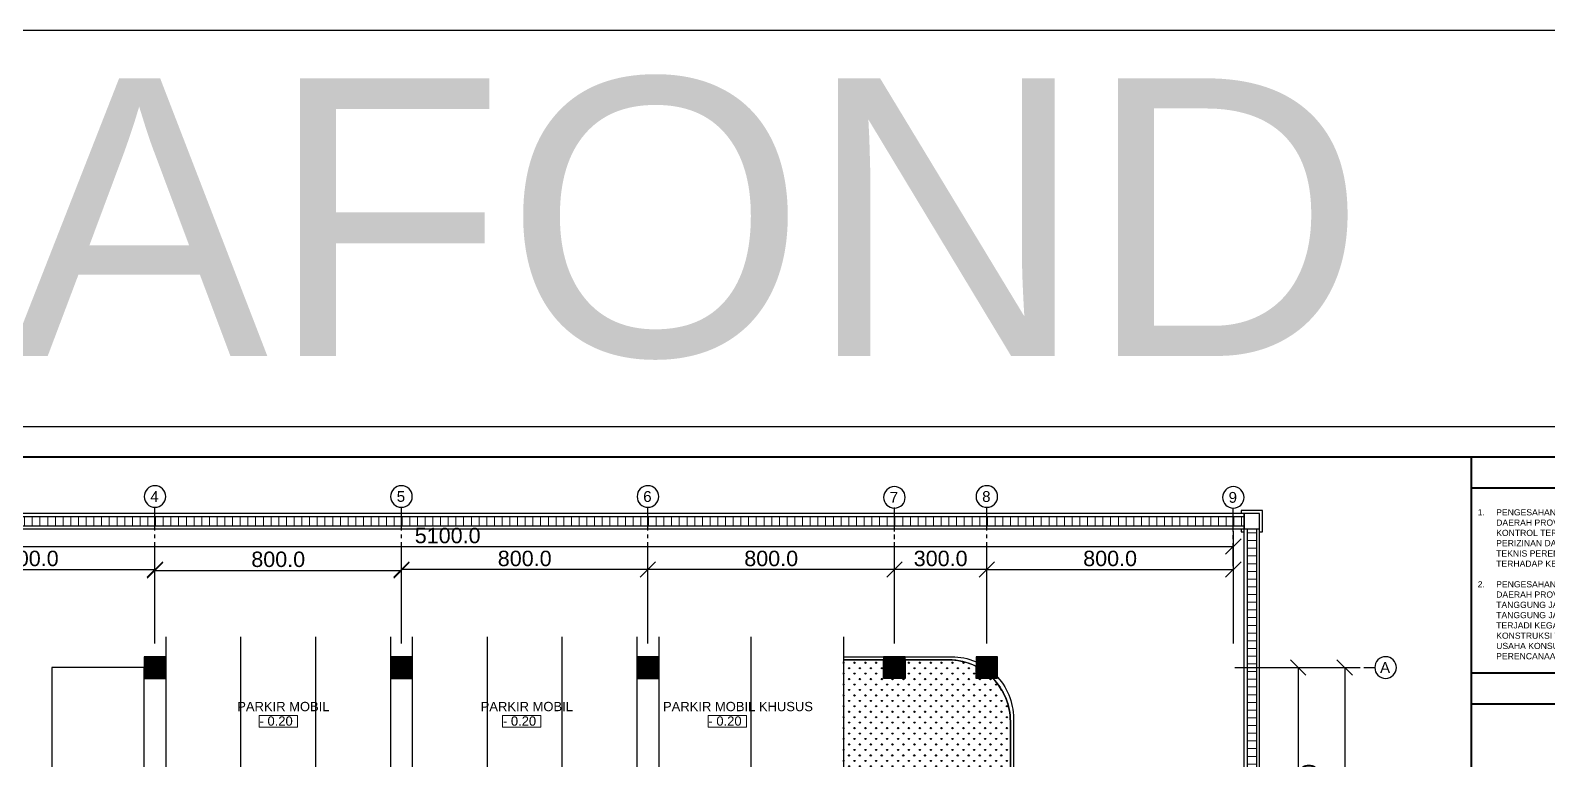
# Model space of a CAD drawing. Header units: inches. Extents: x 249 to 1192, y -18 to 440.
# Drawn here: x 359.44 to 408.69, y 269.68 to 293.34 of the extents above; entities that cross this region are included whole.
import ezdxf
from ezdxf.enums import TextEntityAlignment as Align

# ---------------------------------------------------------------- set-up
doc = ezdxf.new("R2010")
doc.units = ezdxf.units.IN
doc.header["$MEASUREMENT"] = 0
doc.linetypes.add('CENTER2', pattern=[1.125, 0.75, -0.125, 0.125, -0.125])
for name, color, linetype, lineweight in [('ARSIR BETON', 8, 'Continuous', 0), ('DIMENSI', 85, 'Continuous', 20), ('DINDING2', 137, 'Continuous', 20), ('GRS KOP', 1, 'Continuous', 40), ('KOP', 7, 'Continuous', 20), ('TEXT (KET. RUANG)', 7, 'Continuous', 5), ('TEXT (KETERANGAN)', 7, 'Continuous', 25)]:
    doc.layers.add(name, color=color, linetype=linetype, lineweight=lineweight)
for name, color, linetype in [('AS', 15, 'CENTER2'), ('KANSTEEN', 204, 'Continuous'), ('KENDARAAN', 9, 'Continuous'), ('KOLOM', 5, 'Continuous'), ('RUMPUT', 86, 'Continuous'), ('SALURAN', 117, 'Continuous')]:
    doc.layers.add(name, color=color, linetype=linetype)
doc.styles.add('S', font='SIMPLEX', dxfattribs={"width": 1.1})
doc.styles.get("Standard").update_dxf_attribs({"font": 'arial.ttf'})
doc.dimstyles.new('UK. GDG PERTEMUAN', dxfattribs={"dimtxt": 0.5, "dimasz": 0.5, "dimexe": 0.5, "dimexo": 0.05, "dimgap": 0.1, "dimtad": 2, "dimdec": 0, "dimlfac": 100, "dimzin": 0, "dimdsep": 46, "dimtxsty": 'Standard', "dimblk": 'OBLIQUE', "dimcen": 0.09, "dimclrd": 8, "dimclre": 256, "dimclrt": 256, "dimadec": 0, "dimazin": 0, "dimtfac": 1, "dimtdec": 0, "dimtofl": 0, "dimtmove": 0, "dimatfit": 3, "dimldrblk": 'OBLIQUE', "dimfxl": 0, "dimtolj": 1, "dimtzin": 0, "dimarcsym": 0})

# ---------------------------------------------------------------- blocks, each defined once
blk = doc.blocks.new('K1')
at = {"layer": 'ARSIR BETON'}
h = blk.add_hatch(dxfattribs=at)
h.set_pattern_fill('ANSI37', color=256, scale=0.15, style=0)
h.set_pattern_definition([(45, (258.37489, 277.120751), (-0.01325825, 0.01325825), []), (135, (258.37489, 277.120751), (-0.01325825, -0.01325825), [])])
h.paths.add_polyline_path([(259.125, 277.171), (259.125, 277.871), (258.425, 277.871), (258.425, 277.171)])
at = {"layer": 'KOLOM'}
blk.add_lwpolyline([(258.425, 277.171), (259.125, 277.171), (259.125, 277.871), (258.425, 277.871)], close=True, dxfattribs=at)
for points in [[(258.725, 277.571), (258.825, 277.471)], [(258.725, 277.471), (258.825, 277.571)]]:
    blk.add_lwpolyline(points, dxfattribs=at)
blk = doc.blocks.new('_Oblique')
at = {"color": 0, "linetype": 'ByBlock', "lineweight": -2}
blk.add_line((-0.5, -0.5), (0.5, 0.5), dxfattribs=at)
blk = doc.blocks.new('*D476')
at = {"layer": 'DEFPOINTS', "color": 0}
for p in [(363.487, 275.845), (355.487, 273.39), (363.487, 273.39)]:
    blk.add_point(p, dxfattribs=at)
at = {"layer": 'DIMENSI', "lineweight": -2}
for p, q in [((355.487, 273.44), (355.487, 276.345)), ((363.487, 273.44), (363.487, 276.345))]:
    blk.add_line(p, q, dxfattribs=at)
at = {"layer": 'DIMENSI', "color": 8, "lineweight": -2}
blk.add_line((355.487, 275.845), (363.487, 275.845), dxfattribs=at)
at = {"layer": 'DIMENSI', "color": 8, "lineweight": -2, "xscale": 0.5, "yscale": 0.5, "zscale": 0.5, "rotation": 180}
blk.add_blockref('_Oblique', (355.487, 275.845), dxfattribs=at)
at = {"layer": 'DIMENSI', "color": 8, "lineweight": -2, "xscale": 0.5, "yscale": 0.5, "zscale": 0.5}
blk.add_blockref('_Oblique', (363.487, 275.845), dxfattribs=at)
at = {"layer": 'DIMENSI', "insert": (359.487, 276.2), "char_height": 0.5, "attachment_point": 5}
blk.add_mtext('\\A1;800.0', dxfattribs=at)
blk = doc.blocks.new('*D477')
at = {"layer": 'DEFPOINTS', "color": 0}
for p in [(371.487, 275.817), (363.487, 273.39), (371.487, 273.39)]:
    blk.add_point(p, dxfattribs=at)
at = {"layer": 'DIMENSI', "lineweight": -2}
for p, q in [((363.487, 273.44), (363.487, 276.317)), ((371.487, 273.44), (371.487, 276.317))]:
    blk.add_line(p, q, dxfattribs=at)
at = {"layer": 'DIMENSI', "color": 8, "lineweight": -2}
blk.add_line((363.487, 275.817), (371.487, 275.817), dxfattribs=at)
at = {"layer": 'DIMENSI', "color": 8, "lineweight": -2, "xscale": 0.5, "yscale": 0.5, "zscale": 0.5, "rotation": 180}
blk.add_blockref('_Oblique', (363.487, 275.817), dxfattribs=at)
at = {"layer": 'DIMENSI', "color": 8, "lineweight": -2, "xscale": 0.5, "yscale": 0.5, "zscale": 0.5}
blk.add_blockref('_Oblique', (371.487, 275.817), dxfattribs=at)
at = {"layer": 'DIMENSI', "insert": (367.487, 276.172), "char_height": 0.5, "attachment_point": 5}
blk.add_mtext('\\A1;800.0', dxfattribs=at)
blk = doc.blocks.new('*D478')
at = {"layer": 'DEFPOINTS', "color": 0}
for p in [(379.487, 275.845), (379.487, 273.39), (387.487, 273.39)]:
    blk.add_point(p, dxfattribs=at)
at = {"layer": 'DIMENSI', "lineweight": -2}
for p, q in [((379.487, 273.44), (379.487, 276.345)), ((387.487, 273.44), (387.487, 276.345))]:
    blk.add_line(p, q, dxfattribs=at)
at = {"layer": 'DIMENSI', "color": 8, "lineweight": -2}
blk.add_line((387.487, 275.845), (379.487, 275.845), dxfattribs=at)
at = {"layer": 'DIMENSI', "color": 8, "lineweight": -2, "xscale": 0.5, "yscale": 0.5, "zscale": 0.5, "rotation": 180}
blk.add_blockref('_Oblique', (379.487, 275.845), dxfattribs=at)
at = {"layer": 'DIMENSI', "color": 8, "lineweight": -2, "xscale": 0.5, "yscale": 0.5, "zscale": 0.5}
blk.add_blockref('_Oblique', (387.487, 275.845), dxfattribs=at)
at = {"layer": 'DIMENSI', "insert": (383.487, 276.2), "char_height": 0.5, "attachment_point": 5}
blk.add_mtext('\\A1;800.0', dxfattribs=at)
blk = doc.blocks.new('*D479')
at = {"layer": 'DEFPOINTS', "color": 0}
for p in [(371.487, 275.845), (371.487, 273.39), (379.487, 273.39)]:
    blk.add_point(p, dxfattribs=at)
at = {"layer": 'DIMENSI', "lineweight": -2}
for p, q in [((371.487, 273.44), (371.487, 276.345)), ((379.487, 273.44), (379.487, 276.345))]:
    blk.add_line(p, q, dxfattribs=at)
at = {"layer": 'DIMENSI', "color": 8, "lineweight": -2}
blk.add_line((379.487, 275.845), (371.487, 275.845), dxfattribs=at)
at = {"layer": 'DIMENSI', "color": 8, "lineweight": -2, "xscale": 0.5, "yscale": 0.5, "zscale": 0.5, "rotation": 180}
blk.add_blockref('_Oblique', (371.487, 275.845), dxfattribs=at)
at = {"layer": 'DIMENSI', "color": 8, "lineweight": -2, "xscale": 0.5, "yscale": 0.5, "zscale": 0.5}
blk.add_blockref('_Oblique', (379.487, 275.845), dxfattribs=at)
at = {"layer": 'DIMENSI', "insert": (375.487, 276.2), "char_height": 0.5, "attachment_point": 5}
blk.add_mtext('\\A1;800.0', dxfattribs=at)
blk = doc.blocks.new('*D480')
at = {"layer": 'DEFPOINTS', "color": 0}
for p in [(398.487, 275.845), (390.487, 273.39), (398.487, 273.39)]:
    blk.add_point(p, dxfattribs=at)
at = {"layer": 'DIMENSI', "lineweight": -2}
for p, q in [((390.487, 273.44), (390.487, 276.345)), ((398.487, 273.44), (398.487, 276.345))]:
    blk.add_line(p, q, dxfattribs=at)
at = {"layer": 'DIMENSI', "color": 8, "lineweight": -2}
blk.add_line((390.487, 275.845), (398.487, 275.845), dxfattribs=at)
at = {"layer": 'DIMENSI', "color": 8, "lineweight": -2, "xscale": 0.5, "yscale": 0.5, "zscale": 0.5, "rotation": 180}
blk.add_blockref('_Oblique', (390.487, 275.845), dxfattribs=at)
at = {"layer": 'DIMENSI', "color": 8, "lineweight": -2, "xscale": 0.5, "yscale": 0.5, "zscale": 0.5}
blk.add_blockref('_Oblique', (398.487, 275.845), dxfattribs=at)
at = {"layer": 'DIMENSI', "insert": (394.487, 276.2), "char_height": 0.5, "attachment_point": 5}
blk.add_mtext('\\A1;800.0', dxfattribs=at)
blk = doc.blocks.new('*D482')
at = {"layer": 'DEFPOINTS', "color": 0}
for p in [(387.487, 275.845), (387.487, 273.39), (390.487, 273.39)]:
    blk.add_point(p, dxfattribs=at)
at = {"layer": 'DIMENSI', "lineweight": -2}
for p, q in [((387.487, 273.44), (387.487, 276.345)), ((390.487, 273.44), (390.487, 276.345))]:
    blk.add_line(p, q, dxfattribs=at)
at = {"layer": 'DIMENSI', "color": 8, "lineweight": -2}
blk.add_line((390.487, 275.845), (387.487, 275.845), dxfattribs=at)
at = {"layer": 'DIMENSI', "color": 8, "lineweight": -2, "xscale": 0.5, "yscale": 0.5, "zscale": 0.5, "rotation": 180}
blk.add_blockref('_Oblique', (387.487, 275.845), dxfattribs=at)
at = {"layer": 'DIMENSI', "color": 8, "lineweight": -2, "xscale": 0.5, "yscale": 0.5, "zscale": 0.5}
blk.add_blockref('_Oblique', (390.487, 275.845), dxfattribs=at)
at = {"layer": 'DIMENSI', "insert": (388.987, 276.2), "char_height": 0.5, "attachment_point": 5}
blk.add_mtext('\\A1;300.0', dxfattribs=at)
blk = doc.blocks.new('NAV')
blk.add_circle((0, -0.4), 0.35)
at = {"style": 'S', "width": 0.75, "flags": 4}
blk.add_attdef('AV', text='', height=0.3, dxfattribs=at).set_placement((0, -0.4), align=Align.MIDDLE)
blk = doc.blocks.new('*D483')
at = {"layer": 'DEFPOINTS', "color": 0}
for p in [(398.487, 276.589), (347.487, 274.94), (398.487, 274.893)]:
    blk.add_point(p, dxfattribs=at)
at = {"layer": 'DIMENSI', "lineweight": -2}
for p, q in [((347.487, 274.99), (347.487, 277.089)), ((398.487, 274.943), (398.487, 277.089))]:
    blk.add_line(p, q, dxfattribs=at)
at = {"layer": 'DIMENSI', "color": 8, "lineweight": -2}
blk.add_line((347.487, 276.589), (398.487, 276.589), dxfattribs=at)
at = {"layer": 'DIMENSI', "color": 8, "lineweight": -2, "xscale": 0.5, "yscale": 0.5, "zscale": 0.5, "rotation": 180}
blk.add_blockref('_Oblique', (347.487, 276.589), dxfattribs=at)
at = {"layer": 'DIMENSI', "color": 8, "lineweight": -2, "xscale": 0.5, "yscale": 0.5, "zscale": 0.5}
blk.add_blockref('_Oblique', (398.487, 276.589), dxfattribs=at)
at = {"layer": 'DIMENSI', "insert": (372.987, 276.944), "char_height": 0.5, "attachment_point": 5}
blk.add_mtext('\\A1;5100.0', dxfattribs=at)
blk = doc.blocks.new('*D484')
at = {"layer": 'DEFPOINTS', "color": 0}
for p in [(398.486, 272.663), (398.486, 264.663), (400.59, 264.663)]:
    blk.add_point(p, dxfattribs=at)
at = {"layer": 'DIMENSI', "lineweight": -2}
for p, q in [((398.536, 272.663), (401.09, 272.663)), ((398.536, 264.663), (401.09, 264.663))]:
    blk.add_line(p, q, dxfattribs=at)
at = {"layer": 'DIMENSI', "color": 8, "lineweight": -2}
blk.add_line((400.59, 272.663), (400.59, 264.663), dxfattribs=at)
at = {"layer": 'DIMENSI', "color": 8, "lineweight": -2, "xscale": 0.5, "yscale": 0.5, "zscale": 0.5}
for p, rotation in [((400.59, 272.663), 90), ((400.59, 264.663), 270)]:
    blk.add_blockref('_Oblique', p, dxfattribs=dict(at, rotation=rotation))
at = {"layer": 'DIMENSI', "insert": (400.945, 268.663), "char_height": 0.5, "attachment_point": 5, "rotation": 90}
blk.add_mtext('\\A1;800.0', dxfattribs=at)
blk = doc.blocks.new('*D488')
at = {"layer": 'DEFPOINTS', "color": 0}
for p in [(399.813, 272.663), (399.813, 246.238), (402.1, 246.238)]:
    blk.add_point(p, dxfattribs=at)
at = {"layer": 'DIMENSI', "lineweight": -2}
for p, q in [((399.863, 272.663), (402.6, 272.663)), ((399.863, 246.238), (402.6, 246.238))]:
    blk.add_line(p, q, dxfattribs=at)
at = {"layer": 'DIMENSI', "color": 8, "lineweight": -2}
blk.add_line((402.1, 272.663), (402.1, 246.238), dxfattribs=at)
at = {"layer": 'DIMENSI', "color": 8, "lineweight": -2, "xscale": 0.5, "yscale": 0.5, "zscale": 0.5}
for p, rotation in [((402.1, 272.663), 90), ((402.1, 246.238), 270)]:
    blk.add_blockref('_Oblique', p, dxfattribs=dict(at, rotation=rotation))
at = {"layer": 'DIMENSI', "insert": (402.455, 259.451), "char_height": 0.5, "attachment_point": 5, "rotation": 90}
blk.add_mtext('\\A1;2790', dxfattribs=at)
blk = doc.blocks.new('KOP-ARS')
at = {"layer": 'GRS KOP'}
for p, q in [((83, 54), (1, 54)), ((73, 1), (73, 54)), ((73, 53), (83, 53)), ((73, 47), (83, 47)), ((73, 46), (83, 46))]:
    blk.add_line(p, q, dxfattribs=at)
at = {"layer": 'KOP'}
blk.add_lwpolyline([(0, 0), (84, 0), (84, 55), (0, 55)], close=True, dxfattribs=at)
at = {"layer": 'KOP', "insert": (73.2, 49.875), "char_height": 0.2, "width": 9.6, "attachment_point": 4}
blk.add_mtext('\\pi-0.6,l0.6,t0.6;1.^IPENGESAHAN  DINAS PERUMAHAN DAN GEDUNG PEMERINTAH DAERAH PROVINSI DKI JAKARTA ADALAH HANYA SEBATAS KONTROL TERHADAP KESESUAIAN DENGAN REGULASI PERIZINAN DAN PEMENUHAN TERHADAP STANDAR DAN KAIDAH TEKNIS PERENCANAAN YANG BERLAKU, SERTA PEMENUHAN TERHADAP KEBUTUHAN FUNGSI BANGUNAN.\\P\\P2.^IPENGESAHAN  DINAS PERUMAHAN DAN GEDUNG PEMERINTAH DAERAH PROVINSI DKI JAKARTA, TIDAK MEMINDAHKAN TANGGUNG JAWAB PROFESI SEBAGAI KONSULTAN PERENCANA. TANGGUNG JAWAB PROFESI DAN RESIKO SANKSI APABILA TERJADI KEGAGALAN BANGUNAN ATAU KEGAGALAN PEKERJAAN KONSTRUKSI TETAP MELEKAT PADA TENAGA AHLI DAN BADAN USAHA KONSULTAN PERENCANA YANG MEMBUAT PRODUK PERENCANAAN.', dxfattribs=at)
at = {"layer": 'KOP'}
for tag, height, p in [('SUKMA', 0.2, (78, 9.9)), ('1:100', 0.25, (81.3, 5.5)), ('1:100', 0.25, (81.3, 4.9)), ('1:100', 0.25, (81.3, 4.3)), ('AR-01', 0.35, (78.15, 2.7)), ('10', 0.35, (81.3, 2.7)), ('2012', 0.35, (81.3, 1.7))]:
    blk.add_attdef(tag, text='', height=height, dxfattribs=at).set_placement(p, align=Align.MIDDLE)
for p in [(73.7, 5.325), (73.7, 4.725), (73.7, 4.125)]:
    blk.add_attdef('-', p, '', height=0.35, dxfattribs=at)

msp = doc.modelspace()

# ---------------------------------------------------------------- hatches: boundary and pattern name
at = {"layer": 'DINDING2'}
h = msp.add_hatch(dxfattribs=at)
h.set_pattern_fill('_USER', color=23, scale=0.25, angle=90, style=0, pattern_type=0)
h.set_pattern_definition([(90, (362.00455, 277.2629), (-0.25, 2e-17), [])])
h.paths.add_polyline_path([(345.5368, 277.5629), (345.5368, 277.2629), (398.8363, 277.2629), (398.8363, 277.5629)])
h = msp.add_hatch(dxfattribs=at)
h.set_pattern_fill('_USER', color=23, scale=0.25, angle=90, style=0, pattern_type=0)
h.set_pattern_definition([(4e-15, (398.9373, 258.2822), (2e-17, -0.25), [])])
h.paths.add_polyline_path([(398.9368, 256.3139), (399.2373, 256.3139), (399.2373, 277.1624), (398.9363, 277.1624)])
at = {"layer": 'RUMPUT'}
h = msp.add_hatch(dxfattribs=at)
h.set_pattern_fill('GRASS', color=256, scale=0.25, style=0)
h.set_pattern_definition([(90, (385.83627, 264.31341), (-0.1767767, 0.1767767), [0.046875, -0.3066784]), (45, (385.83627, 264.3134), (-0.176777, 0.176777), [0.046875, -0.203125]), (135, (385.83627, 264.3134), (-0.176777, -0.176777), [0.046875, -0.203125])])
h.paths.add_polyline_path([(389.0608, 268.6629), (389.0608, 264.3134), (390.1363, 264.3134), (390.1363, 265.0134), (390.8363, 265.0134), (390.8363, 264.3134), (391.2505, 264.3134), (391.2505, 270.9129, 0.1964078), (390.6783, 272.3134), (390.1363, 272.3134), (390.1363, 272.7061, 0.1152104), (389.2505, 272.9129), (387.8363, 272.9129), (387.8363, 272.3134), (387.1363, 272.3134), (387.1363, 272.9129), (385.8363, 272.9129), (385.8363, 268.7879), (387.5613, 268.7879), (387.6113, 268.7879), (387.6113, 268.6629)])

# ---------------------------------------------------------------- linework, layer by layer
msp.add_lwpolyline([(333.2179, 280.4885), (417.2179, 280.4885), (417.2179, 293.3359), (333.2179, 293.3359)], close=True)
msp.add_lwpolyline([(363.8365, 273.6629), (363.8365, 268.7379)])
at = {"layer": 'AS'}
for points in [[(363.4865, 275.9813), (363.4865, 277.8622)], [(371.4865, 275.9813), (371.4865, 277.8622)], [(379.4865, 275.9813), (379.4865, 277.8622)], [(387.486, 275.9813), (387.486, 277.8622)], [(387.4865, 275.9535), (387.4865, 277.8344)], [(390.4865, 275.9813), (390.4865, 277.8622)], [(398.4865, 275.9535), (398.4865, 277.8344)], [(401.5999, 272.6634), (403.0773, 272.6634)]]:
    msp.add_lwpolyline(points, dxfattribs=at)
at = {"layer": 'KANSTEEN'}
for points in [[(385.8363, 273.0129), (389.3505, 273.0129, -0.4142136), (391.3505, 271.0129), (391.3505, 256.3139)], [(385.8363, 272.9129), (389.2505, 272.9129, -0.4142136), (391.2505, 270.9129), (391.2505, 256.3139)], [(387.6113, 268.6629), (389.0608, 268.6629), (389.0608, 264.3134), (390.1363, 264.3134), (390.1363, 265.0134), (390.8363, 265.0134), (390.8363, 264.3134), (391.2505, 264.3134), (391.2505, 270.9129, 0.1964078), (390.6783, 272.3134), (390.1363, 272.3134), (390.1363, 272.7061, 0.1152104), (389.2505, 272.9129), (387.8363, 272.9129), (387.8363, 272.3134), (387.1363, 272.3134), (387.1363, 272.9129), (385.8363, 272.9129), (385.8363, 268.7879)]]:
    msp.add_lwpolyline(points, format="xyb", dxfattribs=at)
at = {"layer": 'KENDARAAN'}
for points in [[(366.2665, 273.6629), (366.2665, 268.7379)], [(368.6965, 273.6629), (368.6965, 268.7379)], [(371.1265, 273.6629), (371.1265, 268.7379)], [(371.8365, 273.6629), (371.8365, 268.7379)], [(374.2665, 273.6629), (374.2665, 268.7379)], [(376.6965, 273.6629), (376.6965, 268.7379)], [(379.1265, 273.6629), (379.1265, 268.7379)], [(379.8363, 273.6629), (379.8363, 268.7379)], [(382.8363, 268.6629), (382.8363, 273.6629)], [(382.8363, 268.6629), (382.8363, 273.6629)], [(385.8363, 273.6629), (385.8363, 268.7379)]]:
    msp.add_lwpolyline(points, dxfattribs=at)
msp.add_lwpolyline([(360.1365, 266.8629), (363.1365, 266.8629), (363.1365, 272.6629), (360.1365, 272.6629)], close=True, dxfattribs=at)
at = {"layer": 'SALURAN'}
for points in [[(399.3363, 277.0624), (399.4363, 277.0624), (399.4363, 277.7624), (398.7363, 277.7624), (398.7363, 277.6624)], [(345.4863, 277.1629), (398.8363, 277.1624), (398.8363, 277.6624), (345.4863, 277.6629)], [(345.5368, 277.5629), (398.8363, 277.5629)], [(345.5368, 277.2629), (398.8363, 277.2629)], [(398.8363, 255.8139), (398.8363, 277.6629)], [(399.3363, 256.4139), (399.3363, 277.6629)], [(398.7363, 277.1624), (398.7363, 277.0624), (398.8363, 277.0624)], [(398.9363, 277.1624), (398.9363, 256.3139)], [(399.2363, 277.1624), (399.2363, 256.3139)]]:
    msp.add_lwpolyline(points, dxfattribs=at)
msp.add_lwpolyline([(398.8363, 277.1624), (399.3363, 277.1624), (399.3363, 277.6624), (398.8363, 277.6624)], close=True, dxfattribs=at)
at = {"layer": 'TEXT (KET. RUANG)', "color": 1}
for points in [[(366.8687, 271.1065), (368.1112, 271.1065), (368.1112, 270.7334), (366.8687, 270.7334)], [(374.7697, 271.1065), (376.0121, 271.1065), (376.0121, 270.7334), (374.7697, 270.7334)], [(381.4379, 271.1065), (382.6803, 271.1065), (382.6803, 270.7334), (381.4379, 270.7334)]]:
    msp.add_lwpolyline(points, close=True, dxfattribs=at)

# ---------------------------------------------------------------- block references
at = {"layer": 'KOLOM'}
for p in [(104.7116, -4.8579), (112.7116, -4.8579), (120.7114, -4.8576), (128.7114, -4.8573), (131.7114, -4.8573)]:
    msp.add_blockref('K1', p, dxfattribs=at)
at = {"layer": 'KOP'}
msp.add_blockref('KOP-ARS', (333.2179, 225.4885), dxfattribs=at)
at = {"layer": 'TEXT (KETERANGAN)'}
ref = msp.add_blockref('NAV', (363.4865, 278.6122), dxfattribs=dict(at, xscale=-1))
ref.add_attrib('AV', '4', dxfattribs={"layer": '0', "height": 0.35, "flags": 4}).set_placement((363.47, 278.2122), align=Align.MIDDLE)
ref = msp.add_blockref('NAV', (371.4865, 278.6122), dxfattribs=dict(at, xscale=-1))
ref.add_attrib('AV', '5', dxfattribs={"layer": '0', "height": 0.35, "flags": 4}).set_placement((371.47, 278.2122), align=Align.MIDDLE)
ref = msp.add_blockref('NAV', (379.4865, 278.6122), dxfattribs=dict(at, xscale=-1))
ref.add_attrib('AV', '6', dxfattribs={"layer": '0', "height": 0.35, "flags": 4}).set_placement((379.47, 278.2122), align=Align.MIDDLE)
ref = msp.add_blockref('NAV', (387.4865, 278.5844), dxfattribs=dict(at, xscale=-1))
ref.add_attrib('AV', '7', dxfattribs={"layer": '0', "height": 0.35, "flags": 4}).set_placement((387.47, 278.1844), align=Align.MIDDLE)
ref = msp.add_blockref('NAV', (390.4865, 278.6122), dxfattribs=dict(at, xscale=-1))
ref.add_attrib('AV', '8', dxfattribs={"layer": '0', "height": 0.35, "flags": 4}).set_placement((390.47, 278.2122), align=Align.MIDDLE)
ref = msp.add_blockref('NAV', (398.4865, 278.5844), dxfattribs=dict(at, xscale=-1))
ref.add_attrib('AV', '9', dxfattribs={"layer": '0', "height": 0.35, "flags": 4}).set_placement((398.47, 278.1844), align=Align.MIDDLE)
ref = msp.add_blockref('NAV', (403.4283, 273.0634), dxfattribs=dict(at, xscale=-1))
ref.add_attrib('AV', 'A', dxfattribs={"layer": '0', "height": 0.35, "flags": 4}).set_placement((403.4117, 272.6634), align=Align.MIDDLE)

# ---------------------------------------------------------------- texts
at = {"layer": 'DEFPOINTS', "insert": (372.2716, 291.7799), "char_height": 9.006281, "attachment_point": 1}
msp.add_mtext('\\pi-28.893;PLAFOND', dxfattribs=at)
at = {"layer": 'TEXT (KET. RUANG)'}
for s, height, p in [('PARKIR MOBIL', 0.301499, (366.1565, 271.248)), ('PARKIR MOBIL', 0.301499, (374.0574, 271.248)), ('PARKIR MOBIL KHUSUS ', 0.301499, (379.9756, 271.248)), ('- 0.20', 0.3015, (366.8805, 270.7768)), ('- 0.20', 0.3015, (374.7815, 270.7768)), ('- 0.20', 0.3015, (381.4497, 270.7768))]:
    msp.add_text(s, height=height, dxfattribs=at).set_placement(p)

# ---------------------------------------------------------------- dimensions: what is measured, and where the dimension line sits
at = {"layer": 'DIMENSI'}
dim = msp.add_linear_dim(base=(398.4865, 276.5886), p1=(347.4865, 274.9404), p2=(398.4865, 274.8926), dimstyle='UK. GDG PERTEMUAN', override={"dimdec": 1}, dxfattribs=at)
dim.commit()
dim.dimension.update_dxf_attribs({"geometry": '*D483', "text_midpoint": (372.9865, 276.9439)})
for p1, p2, distance, picture, middle in [((355.4865, 273.3904), (363.4865, 273.3904), 2.4544, '*D476', (359.4865, 276.2001)), ((363.4865, 273.3904), (371.4865, 273.3904), 2.4263, '*D477', (367.4865, 276.172)), ((379.4865, 273.3904), (371.4865, 273.3904), -2.4544, '*D479', (375.4865, 276.2001)), ((387.4865, 273.3904), (379.4865, 273.3904), -2.4544, '*D478', (383.4865, 276.2001)), ((390.4865, 273.3904), (387.4865, 273.3904), -2.4544, '*D482', (388.9865, 276.2002)), ((390.4865, 273.3904), (398.4865, 273.3904), 2.4544, '*D480', (394.4865, 276.2001))]:
    dim = msp.add_aligned_dim(p1=p1, p2=p2, distance=distance, dimstyle='UK. GDG PERTEMUAN', override={"dimdec": 1}, dxfattribs=at)
    dim.commit()
    dim.dimension.update_dxf_attribs({"geometry": picture, "text_midpoint": middle})
dim = msp.add_linear_dim(base=(400.5895, 264.6634), p1=(398.4858, 272.6634), p2=(398.4863, 264.6634), angle=90, dimstyle='UK. GDG PERTEMUAN', override={"dimdec": 1}, dxfattribs=at)
dim.commit()
dim.dimension.update_dxf_attribs({"geometry": '*D484', "text_midpoint": (400.9448, 268.6634)})
dim = msp.add_linear_dim(base=(402.0999, 246.2384), p1=(399.813, 272.6634), p2=(399.813, 246.2384), angle=90, text='2790', dimstyle='UK. GDG PERTEMUAN', dxfattribs=at)
dim.commit()
dim.dimension.update_dxf_attribs({"geometry": '*D488', "text_midpoint": (402.4552, 259.4509)})

doc.saveas('drawing.dxf')
